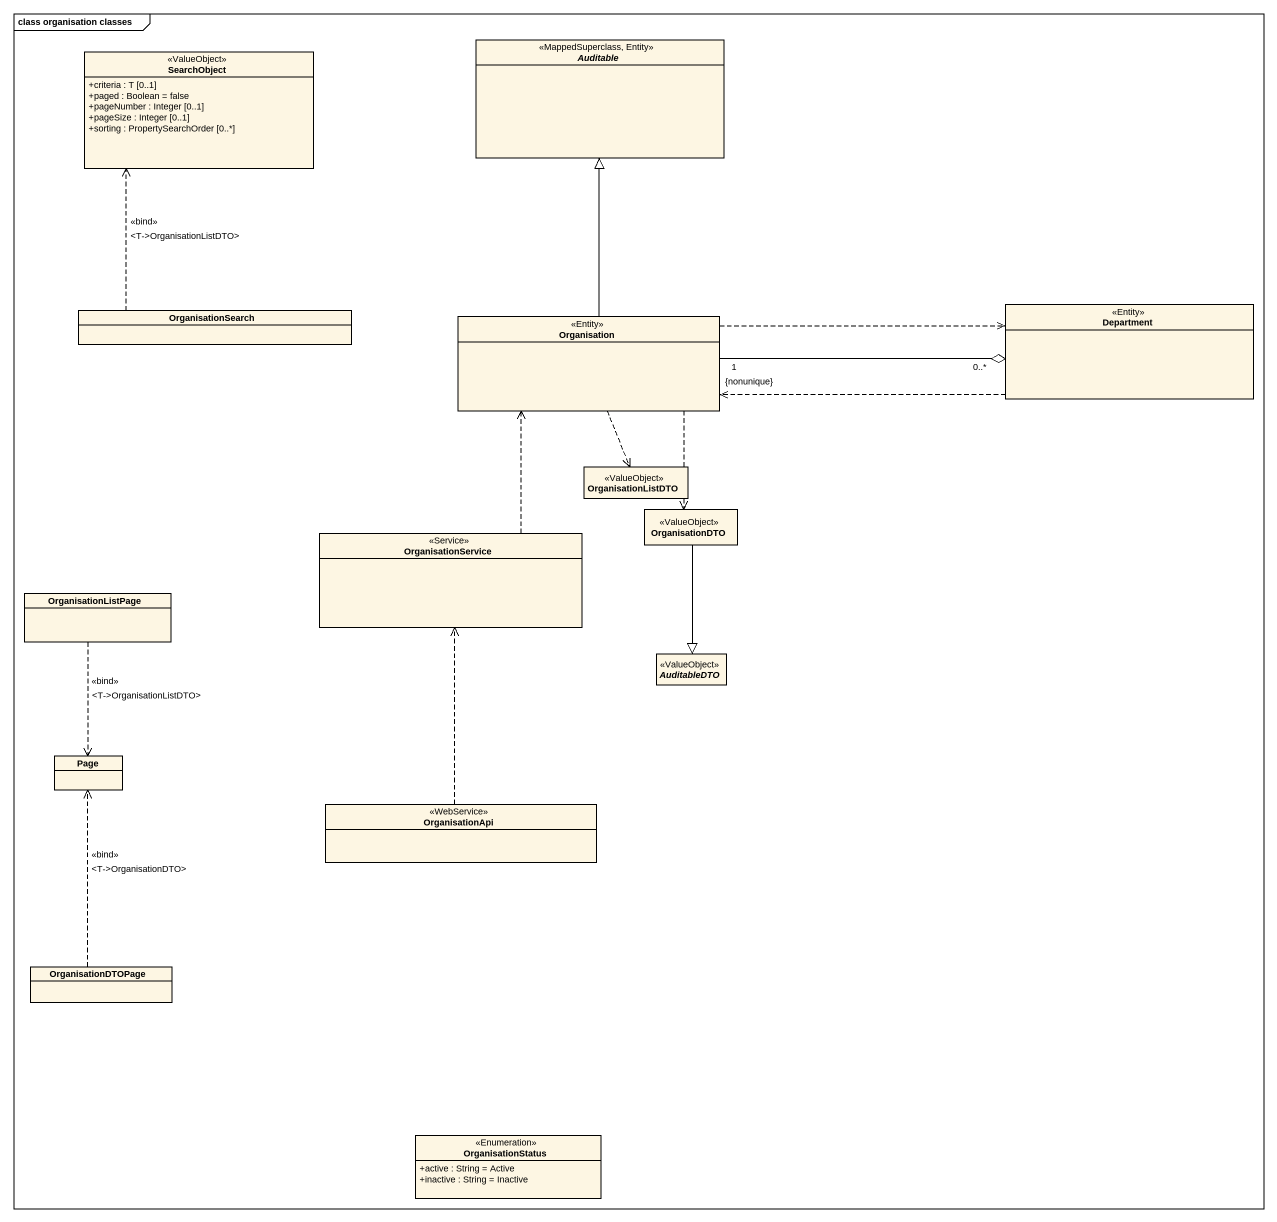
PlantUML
@startuml
mainframe class organisation classes
hide circle
hide empty members
skinparam classAttributeIconSize 0
class SearchObject <<ValueObject>> {
  +criteria : T [0..1]
  +paged : Boolean = false
  +pageNumber : Integer [0..1]
  +pageSize : Integer [0..1]
  +sorting : PropertySearchOrder [0..*]
}
abstract class Auditable <<MappedSuperclass, Entity>>
class Department <<Entity>>
class OrganisationSearch
class Organisation <<Entity>>
class OrganisationListDTO <<ValueObject>>
class OrganisationService <<Service>>
class OrganisationDTO <<ValueObject>>
class OrganisationListPage
abstract class AuditableDTO <<ValueObject>>
class "Page" as Page_
class OrganisationApi <<WebService>>
class OrganisationDTOPage
class OrganisationStatus <<Enumeration>> {
  +active : String = Active
  +inactive : String = Inactive
}
Department "0..*" o-left- "1\n{nonunique}" Organisation
Department .left.> Organisation
OrganisationSearch .up.> SearchObject : <<bind>>\n<T->OrganisationListDTO>
Organisation -up-|> Auditable
Organisation .right.> Department
Organisation ..> OrganisationListDTO
Organisation ..> OrganisationDTO
OrganisationService .up.> Organisation
OrganisationDTO --|> AuditableDTO
OrganisationListPage ..> Page_ : <<bind>>\n<T->OrganisationListDTO>
OrganisationApi .up.> OrganisationService
OrganisationDTOPage .up.> Page_ : <<bind>>\n<T->OrganisationDTO>
@enduml
